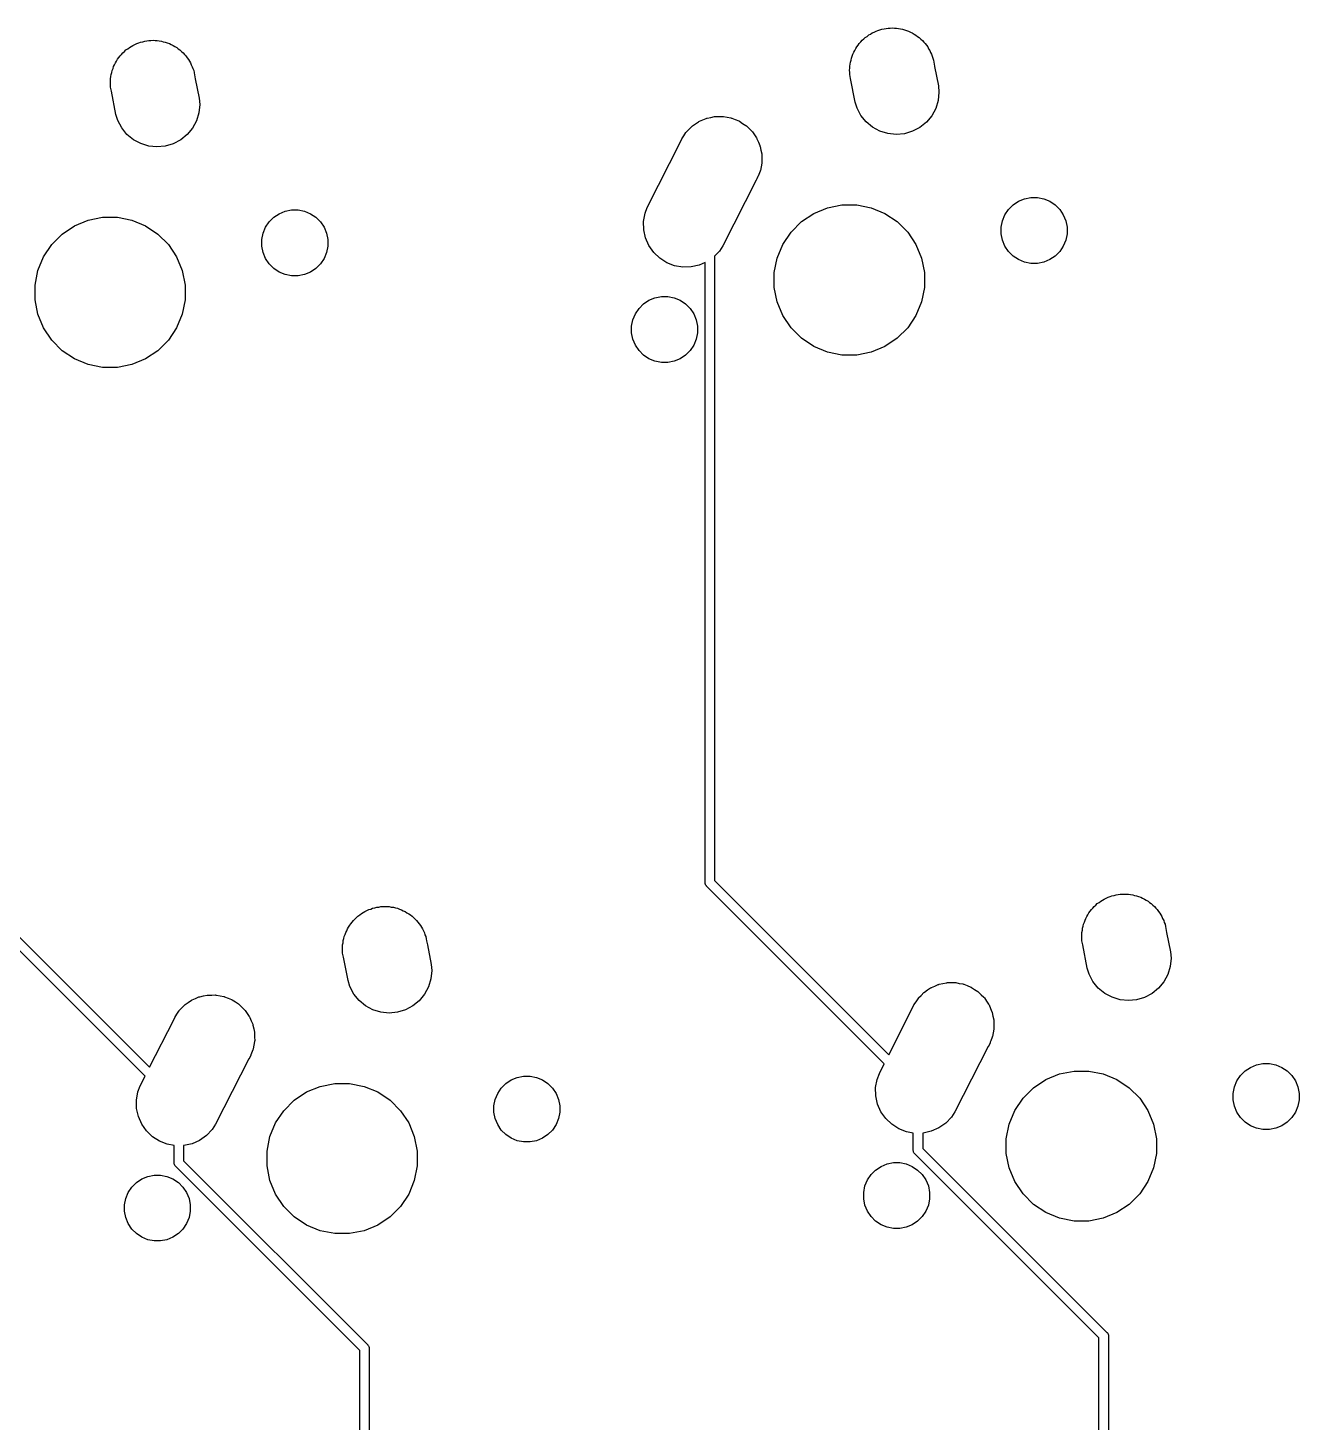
# Model space of a CAD drawing. Extents: x -662 to -203, y -195 to -58.
# Drawn here: x -339.41 to -305.65, y -97.61 to -60.59 of the extents above; entities that cross this region are included whole.
import ezdxf

# ---------------------------------------------------------------- set-up
doc = ezdxf.new("R2010")
doc.units = 0
doc.layers.add('BLACK', color=7, linetype='CONTINUOUS')

msp = doc.modelspace()

# ---------------------------------------------------------------- linework, layer by layer
at = {"layer": 'BLACK', "linetype": 'CONTINUOUS'}
for p, q in [((-317.034, -60.7503), (-316.989, -60.7206)), ((-316.989, -60.7206), (-316.936, -60.6986)), ((-316.936, -60.6986), (-316.885, -60.6717)), ((-316.885, -60.6717), (-316.834, -60.6563)), ((-316.834, -60.6563), (-316.784, -60.6357)), ((-316.784, -60.6357), (-316.728, -60.6245)), ((-316.728, -60.6245), (-316.673, -60.6081)), ((-316.673, -60.6081), (-316.62, -60.603)), ((-316.62, -60.603), (-316.567, -60.5925)), ((-316.567, -60.5925), (-316.51, -60.5925)), ((-316.51, -60.5925), (-316.452, -60.5871)), ((-316.452, -60.5871), (-316.399, -60.5925)), ((-316.399, -60.5925), (-316.345, -60.5925)), ((-316.345, -60.5925), (-316.289, -60.6037)), ((-316.289, -60.6037), (-316.232, -60.6096)), ((-316.232, -60.6096), (-316.181, -60.6253)), ((-316.181, -60.6253), (-316.128, -60.6357)), ((-316.128, -60.6357), (-316.075, -60.6577)), ((-316.075, -60.6577), (-316.02, -60.6746)), ((-316.02, -60.6746), (-315.973, -60.7)), ((-315.973, -60.7), (-315.923, -60.7206)), ((-315.923, -60.7206), (-315.876, -60.7525)), ((-336.715, -61.1057), (-336.667, -61.0806)), ((-336.667, -61.0806), (-336.623, -61.0508)), ((-336.623, -61.0508), (-336.57, -61.0288)), ((-336.57, -61.0288), (-336.519, -61.0019)), ((-336.519, -61.0019), (-336.467, -60.9866)), ((-336.467, -60.9866), (-336.418, -60.966)), ((-336.418, -60.966), (-336.362, -60.9548)), ((-336.362, -60.9548), (-336.307, -60.9383)), ((-336.307, -60.9383), (-336.253, -60.9333)), ((-336.253, -60.9333), (-336.201, -60.9228)), ((-336.201, -60.9228), (-336.143, -60.9228)), ((-336.143, -60.9228), (-336.086, -60.9174)), ((-336.086, -60.9174), (-336.033, -60.9228)), ((-336.033, -60.9228), (-335.979, -60.9228)), ((-335.979, -60.9228), (-335.923, -60.934)), ((-335.923, -60.934), (-335.865, -60.9398)), ((-335.865, -60.9398), (-335.814, -60.9556)), ((-335.814, -60.9556), (-335.762, -60.966)), ((-335.762, -60.966), (-335.709, -60.988)), ((-335.709, -60.988), (-335.654, -61.0049)), ((-335.654, -61.0049), (-335.606, -61.0303)), ((-335.606, -61.0303), (-335.557, -61.0508)), ((-335.557, -61.0508), (-335.509, -61.0828)), ((-335.509, -61.0828), (-335.459, -61.11)), ((-317.421, -61.1369), (-317.394, -61.0863)), ((-317.394, -61.0863), (-317.36, -61.0449)), ((-317.36, -61.0449), (-317.33, -61.0004)), ((-317.33, -61.0004), (-317.289, -60.9597)), ((-317.289, -60.9597), (-317.253, -60.9155)), ((-317.253, -60.9155), (-317.211, -60.8816)), ((-317.211, -60.8816), (-317.173, -60.8437)), ((-317.173, -60.8437), (-317.126, -60.8117)), ((-317.126, -60.8117), (-317.081, -60.7755)), ((-317.081, -60.7755), (-317.034, -60.7503)), ((-315.876, -60.7525), (-315.825, -60.7797)), ((-315.825, -60.7797), (-315.784, -60.8139)), ((-315.784, -60.8139), (-315.739, -60.8437)), ((-315.739, -60.8437), (-315.698, -60.8843)), ((-315.698, -60.8843), (-315.654, -60.9209)), ((-315.654, -60.9209), (-315.62, -60.9625)), ((-315.62, -60.9625), (-315.582, -61.0004)), ((-315.582, -61.0004), (-315.55, -61.0482)), ((-315.55, -61.0482), (-315.514, -61.0927)), ((-315.514, -61.0927), (-315.489, -61.14)), ((-337.055, -61.4671), (-337.028, -61.4166)), ((-337.028, -61.4166), (-336.993, -61.3752)), ((-336.993, -61.3752), (-336.964, -61.3307)), ((-336.964, -61.3307), (-336.923, -61.29)), ((-336.923, -61.29), (-336.886, -61.2457)), ((-336.886, -61.2457), (-336.845, -61.2119)), ((-336.845, -61.2119), (-336.807, -61.174)), ((-336.807, -61.174), (-336.759, -61.142)), ((-336.759, -61.142), (-336.715, -61.1057)), ((-335.459, -61.11), (-335.417, -61.1442)), ((-335.417, -61.1442), (-335.373, -61.174)), ((-335.373, -61.174), (-335.332, -61.2146)), ((-335.332, -61.2146), (-335.288, -61.2512)), ((-335.288, -61.2512), (-335.254, -61.2927)), ((-335.254, -61.2927), (-335.216, -61.3307)), ((-335.216, -61.3307), (-335.184, -61.3784)), ((-335.184, -61.3784), (-335.148, -61.423)), ((-335.148, -61.423), (-335.123, -61.4703)), ((-317.564, -61.4932), (-317.548, -61.442)), ((-317.548, -61.442), (-317.538, -61.3894)), ((-317.538, -61.3894), (-317.516, -61.3363)), ((-317.516, -61.3363), (-317.499, -61.2814)), ((-317.499, -61.2814), (-317.474, -61.2342)), ((-317.474, -61.2342), (-317.453, -61.1846)), ((-317.453, -61.1846), (-317.421, -61.1369)), ((-315.489, -61.14), (-315.459, -61.1846)), ((-315.459, -61.1846), (-315.437, -61.2377)), ((-315.437, -61.2377), (-315.41, -61.2885)), ((-315.41, -61.2885), (-315.395, -61.3398)), ((-315.395, -61.3398), (-315.374, -61.3894)), ((-315.374, -61.3894), (-315.363, -61.4457)), ((-315.363, -61.4457), (-315.363, -61.4476)), ((-315.363, -61.4476), (-315.353, -61.4996)), ((-337.204, -61.8806), (-337.198, -61.8235)), ((-337.198, -61.8235), (-337.182, -61.7722)), ((-337.182, -61.7722), (-337.172, -61.7196)), ((-337.172, -61.7196), (-337.15, -61.6666)), ((-337.15, -61.6666), (-337.133, -61.6116)), ((-337.133, -61.6116), (-337.107, -61.5645)), ((-337.107, -61.5645), (-337.087, -61.5149)), ((-337.087, -61.5149), (-337.055, -61.4671)), ((-335.123, -61.4703), (-335.093, -61.5149)), ((-335.093, -61.5149), (-335.071, -61.568)), ((-335.071, -61.568), (-335.044, -61.6188)), ((-335.044, -61.6188), (-335.029, -61.6701)), ((-335.029, -61.6701), (-335.008, -61.7196)), ((-335.008, -61.7196), (-334.997, -61.776)), ((-334.997, -61.776), (-334.996, -61.7778)), ((-334.996, -61.7778), (-334.986, -61.8299)), ((-334.986, -61.8299), (-334.965, -61.937)), ((-317.587, -61.7137), (-317.581, -61.6603)), ((-317.581, -61.7709), (-317.587, -61.7137)), ((-317.581, -61.6067), (-317.57, -61.5503)), ((-317.581, -61.6603), (-317.581, -61.6067)), ((-317.581, -61.8283), (-317.581, -61.7709)), ((-317.56, -61.9353), (-317.581, -61.8283)), ((-317.57, -61.5503), (-317.564, -61.4932)), ((-315.353, -61.4996), (-315.331, -61.6067)), ((-315.331, -61.6067), (-315.331, -61.6087)), ((-315.331, -61.6087), (-315.23, -62.1266)), ((-337.22, -62.0439), (-337.215, -61.9906)), ((-337.215, -62.1011), (-337.22, -62.0439)), ((-337.215, -61.937), (-337.204, -61.8806)), ((-337.215, -61.9906), (-337.215, -61.937)), ((-337.215, -62.1586), (-337.215, -62.1011)), ((-337.193, -62.2656), (-337.215, -62.1586)), ((-334.965, -61.937), (-334.965, -61.9389)), ((-334.965, -61.9389), (-334.864, -62.4569)), ((-317.438, -62.5581), (-317.56, -61.9353)), ((-315.23, -62.1266), (-315.214, -62.292)), ((-337.072, -62.8883), (-337.193, -62.2656)), ((-334.864, -62.4569), (-334.848, -62.6222)), ((-317.391, -62.7171), (-317.438, -62.5581)), ((-315.237, -62.5124), (-315.302, -62.7243)), ((-315.214, -62.292), (-315.237, -62.5124)), ((-337.024, -63.0474), (-337.072, -62.8883)), ((-334.87, -62.8427), (-334.935, -63.0545)), ((-334.848, -62.6222), (-334.87, -62.8427)), ((-321.276, -62.9641), (-321.18, -62.9428)), ((-321.18, -62.9428), (-321.168, -62.9425)), ((-321.168, -62.9425), (-321.156, -62.9402)), ((-321.156, -62.9402), (-321.057, -62.9402)), ((-321.057, -62.9402), (-320.958, -62.9381)), ((-320.958, -62.9381), (-320.946, -62.9402)), ((-320.946, -62.9402), (-320.934, -62.9402)), ((-320.934, -62.9402), (-320.837, -62.9595)), ((-317.287, -62.9129), (-317.391, -62.7171)), ((-317.147, -63.0847), (-317.287, -62.9129)), ((-315.407, -62.9193), (-315.548, -63.0902)), ((-315.302, -62.7243), (-315.407, -62.9193)), ((-336.92, -63.2432), (-337.024, -63.0474)), ((-336.78, -63.415), (-336.92, -63.2432)), ((-335.04, -63.2496), (-335.182, -63.4204)), ((-334.935, -63.0545), (-335.04, -63.2496)), ((-321.919, -63.348), (-321.849, -63.2781)), ((-321.849, -63.2781), (-321.781, -63.2068)), ((-321.781, -63.2068), (-321.771, -63.1999)), ((-321.771, -63.1999), (-321.762, -63.1913)), ((-321.762, -63.1913), (-321.68, -63.1364)), ((-321.68, -63.1364), (-321.599, -63.0798)), ((-321.599, -63.0798), (-321.588, -63.0749)), ((-321.588, -63.0749), (-321.578, -63.0682)), ((-321.578, -63.0682), (-321.487, -63.0304)), ((-321.487, -63.0304), (-321.396, -62.9907)), ((-321.396, -62.9907), (-321.384, -62.988)), ((-321.384, -62.988), (-321.373, -62.9834)), ((-321.373, -62.9834), (-321.276, -62.9641)), ((-320.837, -62.9595), (-320.74, -62.9766)), ((-320.74, -62.9766), (-320.729, -62.981)), ((-320.729, -62.981), (-320.717, -62.9834)), ((-320.717, -62.9834), (-320.625, -63.0212)), ((-320.625, -63.0212), (-320.534, -63.057)), ((-320.534, -63.057), (-320.523, -63.0636)), ((-320.523, -63.0636), (-320.512, -63.0682)), ((-320.512, -63.0682), (-320.43, -63.1231)), ((-320.43, -63.1231), (-320.347, -63.1762)), ((-320.347, -63.1762), (-320.338, -63.1846)), ((-320.338, -63.1846), (-320.328, -63.1913)), ((-320.328, -63.1913), (-320.258, -63.2612)), ((-320.258, -63.2612), (-320.187, -63.3295)), ((-316.976, -63.2259), (-317.147, -63.0847)), ((-316.781, -63.331), (-316.976, -63.2259)), ((-315.72, -63.2302), (-315.916, -63.334)), ((-315.548, -63.0902), (-315.72, -63.2302)), ((-336.61, -63.5562), (-336.78, -63.415)), ((-336.414, -63.6613), (-336.61, -63.5562)), ((-336.203, -63.7264), (-336.414, -63.6613)), ((-335.549, -63.6642), (-335.762, -63.7279)), ((-335.353, -63.5605), (-335.549, -63.6642)), ((-335.182, -63.4204), (-335.353, -63.5605)), ((-322.961, -65.3548), (-322.068, -63.5947)), ((-322.068, -63.5947), (-322.042, -63.5323)), ((-322.042, -63.5323), (-321.987, -63.4501)), ((-321.987, -63.4501), (-321.934, -63.3669)), ((-321.934, -63.3669), (-321.926, -63.3581)), ((-321.926, -63.3581), (-321.919, -63.348)), ((-320.187, -63.3295), (-320.18, -63.3394)), ((-320.18, -63.3394), (-320.171, -63.348)), ((-320.171, -63.348), (-320.116, -63.4302)), ((-320.116, -63.4302), (-320.06, -63.5111)), ((-320.06, -63.5111), (-320.055, -63.5222)), ((-320.055, -63.5222), (-320.048, -63.5323)), ((-320.048, -63.5323), (-320.01, -63.6236)), ((-320.01, -63.6236), (-319.97, -63.714)), ((-316.569, -63.3961), (-316.781, -63.331)), ((-316.349, -63.4185), (-316.569, -63.3961)), ((-316.128, -63.3976), (-316.349, -63.4185)), ((-315.916, -63.334), (-316.128, -63.3976)), ((-335.982, -63.7488), (-336.203, -63.7264)), ((-335.762, -63.7279), (-335.982, -63.7488)), ((-319.97, -63.714), (-319.968, -63.7258)), ((-319.968, -63.7258), (-319.963, -63.737)), ((-319.963, -63.737), (-319.944, -63.8339)), ((-319.944, -63.8339), (-319.923, -63.9303)), ((-319.923, -63.9303), (-319.922, -63.9425)), ((-319.922, -63.9425), (-319.92, -63.9544)), ((-319.92, -63.9544), (-319.92, -64.0531)), ((-319.92, -64.0531), (-319.918, -64.1519)), ((-319.963, -64.3933), (-320.001, -64.4845)), ((-319.961, -64.3814), (-319.963, -64.3933)), ((-319.956, -64.3701), (-319.961, -64.3814)), ((-319.939, -64.2728), (-319.956, -64.3701)), ((-319.92, -64.176), (-319.939, -64.2728)), ((-319.918, -64.1519), (-319.92, -64.1638)), ((-319.92, -64.1638), (-319.92, -64.176)), ((-320.072, -64.6342), (-320.954, -66.3727)), ((-320.048, -64.5981), (-320.072, -64.6342)), ((-320.022, -64.5356), (-320.048, -64.5981)), ((-320.017, -64.5249), (-320.022, -64.5356)), ((-320.001, -64.4845), (-320.017, -64.5249)), ((-313.102, -65.1916), (-312.943, -65.1256)), ((-312.943, -65.1256), (-312.774, -65.092)), ((-312.774, -65.092), (-312.602, -65.092)), ((-312.602, -65.092), (-312.433, -65.1256)), ((-312.433, -65.1256), (-312.274, -65.1916)), ((-332.879, -65.6176), (-332.736, -65.5219)), ((-332.736, -65.5219), (-332.577, -65.4559)), ((-332.577, -65.4559), (-332.408, -65.4223)), ((-332.408, -65.4223), (-332.235, -65.4223)), ((-332.235, -65.4223), (-332.066, -65.4559)), ((-332.066, -65.4559), (-331.907, -65.5219)), ((-331.907, -65.5219), (-331.764, -65.6176)), ((-323.06, -65.7277), (-323.021, -65.5095)), ((-323.021, -65.5095), (-322.961, -65.3548)), ((-318.866, -65.7331), (-318.539, -65.5148)), ((-318.539, -65.5148), (-318.176, -65.3645)), ((-318.176, -65.3645), (-317.791, -65.2879)), ((-317.791, -65.2879), (-317.399, -65.2879)), ((-317.399, -65.2879), (-317.013, -65.3645)), ((-317.013, -65.3645), (-316.65, -65.5148)), ((-316.65, -65.5148), (-316.324, -65.7331)), ((-313.463, -65.5526), (-313.368, -65.4092)), ((-313.368, -65.4092), (-313.246, -65.2874)), ((-313.246, -65.2874), (-313.102, -65.1916)), ((-312.274, -65.1916), (-312.13, -65.2874)), ((-312.13, -65.2874), (-312.008, -65.4092)), ((-312.008, -65.4092), (-311.913, -65.5526)), ((-338.499, -66.0633), (-338.173, -65.8451)), ((-338.173, -65.8451), (-337.81, -65.6948)), ((-337.81, -65.6948), (-337.425, -65.6182)), ((-337.425, -65.6182), (-337.032, -65.6182)), ((-337.032, -65.6182), (-336.647, -65.6948)), ((-336.647, -65.6948), (-336.284, -65.8451)), ((-336.284, -65.8451), (-335.957, -66.0633)), ((-333.163, -66.0421), (-333.097, -65.8828)), ((-333.097, -65.8828), (-333.001, -65.7395)), ((-333.001, -65.7395), (-332.879, -65.6176)), ((-331.764, -65.6176), (-331.642, -65.7395)), ((-331.642, -65.7395), (-331.546, -65.8828)), ((-331.546, -65.8828), (-331.48, -66.0421)), ((-323.055, -65.9493), (-323.06, -65.7277)), ((-319.144, -66.0108), (-318.866, -65.7331)), ((-316.324, -65.7331), (-316.046, -66.0108)), ((-313.563, -65.8808), (-313.529, -65.7118)), ((-313.563, -66.0532), (-313.563, -65.8808)), ((-313.529, -65.7118), (-313.463, -65.5526)), ((-311.913, -65.5526), (-311.847, -65.7118)), ((-311.847, -65.7118), (-311.813, -65.8808)), ((-311.813, -65.8808), (-311.813, -66.0532)), ((-338.777, -66.3411), (-338.499, -66.0633)), ((-335.957, -66.0633), (-335.68, -66.3411)), ((-333.196, -66.2111), (-333.163, -66.0421)), ((-333.196, -66.3835), (-333.196, -66.2111)), ((-331.48, -66.0421), (-331.446, -66.2111)), ((-331.446, -66.2111), (-331.446, -66.3835)), ((-323.007, -66.1657), (-323.055, -65.9493)), ((-322.918, -66.3685), (-323.007, -66.1657)), ((-319.362, -66.3374), (-319.144, -66.0108)), ((-316.046, -66.0108), (-315.828, -66.3374)), ((-313.529, -66.2222), (-313.563, -66.0532)), ((-313.463, -66.3815), (-313.529, -66.2222)), ((-311.847, -66.2222), (-311.913, -66.3815)), ((-311.813, -66.0532), (-311.847, -66.2222)), ((-338.995, -66.6676), (-338.777, -66.3411)), ((-335.68, -66.3411), (-335.461, -66.6676)), ((-333.163, -66.5525), (-333.196, -66.3835)), ((-333.097, -66.7118), (-333.163, -66.5525)), ((-331.48, -66.5525), (-331.546, -66.7118)), ((-331.446, -66.3835), (-331.48, -66.5525)), ((-322.791, -66.5501), (-322.918, -66.3685)), ((-322.631, -66.7034), (-322.791, -66.5501)), ((-321.043, -66.5128), (-321.173, -66.6477)), ((-320.954, -66.3727), (-321.043, -66.5128)), ((-319.512, -66.7002), (-319.362, -66.3374)), ((-315.828, -66.3374), (-315.678, -66.7002)), ((-313.368, -66.5248), (-313.463, -66.3815)), ((-313.246, -66.6467), (-313.368, -66.5248)), ((-313.102, -66.7424), (-313.246, -66.6467)), ((-312.13, -66.6467), (-312.274, -66.7424)), ((-312.008, -66.5248), (-312.13, -66.6467)), ((-311.913, -66.3815), (-312.008, -66.5248)), ((-339.146, -67.0305), (-338.995, -66.6676)), ((-335.461, -66.6676), (-335.311, -67.0305)), ((-333.001, -66.8551), (-333.097, -66.7118)), ((-332.879, -66.977), (-333.001, -66.8551)), ((-332.736, -67.0727), (-332.879, -66.977)), ((-331.764, -66.977), (-331.907, -67.0727)), ((-331.642, -66.8551), (-331.764, -66.977)), ((-331.546, -66.7118), (-331.642, -66.8551)), ((-322.444, -66.8226), (-322.631, -66.7034)), ((-322.237, -66.903), (-322.444, -66.8226)), ((-322.019, -66.9416), (-322.237, -66.903)), ((-321.798, -66.9368), (-322.019, -66.9416)), ((-321.581, -66.889), (-321.798, -66.9368)), ((-321.427, -66.8211), (-321.581, -66.889)), ((-321.427, -83.2789), (-321.427, -66.8211)), ((-321.173, -66.6477), (-321.173, -83.2325)), ((-319.589, -67.0854), (-319.512, -66.7002)), ((-315.678, -66.7002), (-315.601, -67.0854)), ((-312.943, -66.8084), (-313.102, -66.7424)), ((-312.774, -66.842), (-312.943, -66.8084)), ((-312.602, -66.842), (-312.774, -66.842)), ((-312.433, -66.8084), (-312.602, -66.842)), ((-312.274, -66.7424), (-312.433, -66.8084)), ((-339.222, -67.4157), (-339.146, -67.0305)), ((-335.311, -67.0305), (-335.235, -67.4157)), ((-332.577, -67.1387), (-332.736, -67.0727)), ((-332.408, -67.1723), (-332.577, -67.1387)), ((-332.235, -67.1723), (-332.408, -67.1723)), ((-332.066, -67.1387), (-332.235, -67.1723)), ((-331.907, -67.0727), (-332.066, -67.1387)), ((-319.589, -67.4782), (-319.589, -67.0854)), ((-315.601, -67.0854), (-315.601, -67.4782)), ((-339.222, -67.8085), (-339.222, -67.4157)), ((-335.235, -67.4157), (-335.235, -67.8085)), ((-322.916, -67.8212), (-322.757, -67.7552)), ((-322.757, -67.7552), (-322.588, -67.7216)), ((-322.588, -67.7216), (-322.416, -67.7216)), ((-322.416, -67.7216), (-322.247, -67.7552)), ((-322.247, -67.7552), (-322.087, -67.8212)), ((-319.512, -67.8634), (-319.589, -67.4782)), ((-315.601, -67.4782), (-315.678, -67.8634)), ((-339.146, -68.1937), (-339.222, -67.8085)), ((-335.235, -67.8085), (-335.311, -68.1937)), ((-323.277, -68.1822), (-323.181, -68.0388)), ((-323.181, -68.0388), (-323.06, -67.917)), ((-323.06, -67.917), (-322.916, -67.8212)), ((-322.087, -67.8212), (-321.944, -67.917)), ((-321.944, -67.917), (-321.822, -68.0388)), ((-321.822, -68.0388), (-321.726, -68.1822)), ((-319.362, -68.2263), (-319.512, -67.8634)), ((-315.678, -67.8634), (-315.828, -68.2263)), ((-338.995, -68.5566), (-339.146, -68.1937)), ((-335.311, -68.1937), (-335.461, -68.5566)), ((-323.377, -68.5104), (-323.343, -68.3414)), ((-323.343, -68.3414), (-323.277, -68.1822)), ((-321.726, -68.1822), (-321.66, -68.3414)), ((-321.66, -68.3414), (-321.627, -68.5104)), ((-319.144, -68.5529), (-319.362, -68.2263)), ((-315.828, -68.2263), (-316.046, -68.5529)), ((-338.777, -68.8831), (-338.995, -68.5566)), ((-335.461, -68.5566), (-335.68, -68.8831)), ((-323.377, -68.6828), (-323.377, -68.5104)), ((-323.343, -68.8518), (-323.377, -68.6828)), ((-323.277, -69.0111), (-323.343, -68.8518)), ((-321.66, -68.8518), (-321.726, -69.0111)), ((-321.627, -68.6828), (-321.66, -68.8518)), ((-321.627, -68.5104), (-321.627, -68.6828)), ((-318.866, -68.8306), (-319.144, -68.5529)), ((-318.539, -69.0488), (-318.866, -68.8306)), ((-316.324, -68.8306), (-316.65, -69.0488)), ((-316.046, -68.5529), (-316.324, -68.8306)), ((-338.499, -69.1609), (-338.777, -68.8831)), ((-338.173, -69.3791), (-338.499, -69.1609)), ((-335.957, -69.1609), (-336.284, -69.3791)), ((-335.68, -68.8831), (-335.957, -69.1609)), ((-323.181, -69.1544), (-323.277, -69.0111)), ((-323.06, -69.2763), (-323.181, -69.1544)), ((-321.822, -69.1544), (-321.944, -69.2763)), ((-321.726, -69.0111), (-321.822, -69.1544)), ((-318.176, -69.1991), (-318.539, -69.0488)), ((-317.791, -69.2757), (-318.176, -69.1991)), ((-317.013, -69.1991), (-317.399, -69.2757)), ((-316.65, -69.0488), (-317.013, -69.1991)), ((-337.81, -69.5294), (-338.173, -69.3791)), ((-337.425, -69.606), (-337.81, -69.5294)), ((-337.032, -69.606), (-337.425, -69.606)), ((-336.647, -69.5294), (-337.032, -69.606)), ((-336.284, -69.3791), (-336.647, -69.5294)), ((-322.916, -69.372), (-323.06, -69.2763)), ((-322.757, -69.438), (-322.916, -69.372)), ((-322.588, -69.4716), (-322.757, -69.438)), ((-322.416, -69.4716), (-322.588, -69.4716)), ((-322.247, -69.438), (-322.416, -69.4716)), ((-322.087, -69.372), (-322.247, -69.438)), ((-321.944, -69.2763), (-322.087, -69.372)), ((-317.399, -69.2757), (-317.791, -69.2757)), ((-321.427, -83.2851), (-321.427, -83.2789)), ((-321.425, -83.31), (-321.427, -83.2851)), ((-321.173, -83.2325), (-316.546, -87.8595)), ((-340.806, -83.5628), (-336.179, -88.1898)), ((-321.418, -83.334), (-321.425, -83.31)), ((-321.411, -83.3461), (-321.418, -83.334)), ((-321.406, -83.356), (-321.411, -83.3461)), ((-321.39, -83.3754), (-321.406, -83.356)), ((-321.385, -83.3793), (-321.39, -83.3754)), ((-316.667, -88.0978), (-321.385, -83.3793)), ((-310.773, -83.6997), (-310.722, -83.6728)), ((-310.722, -83.6728), (-310.671, -83.6574)), ((-310.671, -83.6574), (-310.621, -83.6369)), ((-310.621, -83.6369), (-310.565, -83.6256)), ((-310.565, -83.6256), (-310.51, -83.6092)), ((-310.51, -83.6092), (-310.457, -83.6041)), ((-310.457, -83.6041), (-310.404, -83.5936)), ((-310.404, -83.5936), (-310.346, -83.5936)), ((-310.346, -83.5936), (-310.289, -83.5882)), ((-310.289, -83.5882), (-310.236, -83.5936)), ((-310.236, -83.5936), (-310.182, -83.5936)), ((-310.182, -83.5936), (-310.126, -83.6048)), ((-310.126, -83.6048), (-310.069, -83.6107)), ((-310.069, -83.6107), (-310.018, -83.6264)), ((-310.018, -83.6264), (-309.965, -83.6369)), ((-309.965, -83.6369), (-309.912, -83.6589)), ((-309.912, -83.6589), (-309.857, -83.6757)), ((-309.857, -83.6757), (-309.81, -83.7011)), ((-336.3, -88.4281), (-341.019, -83.7096)), ((-330.46, -84.0519), (-330.406, -84.03)), ((-330.406, -84.03), (-330.356, -84.003)), ((-330.356, -84.003), (-330.304, -83.9877)), ((-330.304, -83.9877), (-330.255, -83.9671)), ((-330.255, -83.9671), (-330.198, -83.9559)), ((-330.198, -83.9559), (-330.143, -83.9394)), ((-330.143, -83.9394), (-330.09, -83.9344)), ((-330.09, -83.9344), (-330.037, -83.9239)), ((-330.037, -83.9239), (-329.98, -83.9239)), ((-329.98, -83.9239), (-329.923, -83.9185)), ((-329.923, -83.9185), (-329.869, -83.9239)), ((-329.869, -83.9239), (-329.816, -83.9239)), ((-329.816, -83.9239), (-329.759, -83.9351)), ((-329.759, -83.9351), (-329.702, -83.9409)), ((-329.702, -83.9409), (-329.651, -83.9567)), ((-329.651, -83.9567), (-329.598, -83.9671)), ((-329.598, -83.9671), (-329.545, -83.9891)), ((-329.545, -83.9891), (-329.49, -84.006)), ((-329.49, -84.006), (-329.443, -84.0314)), ((-329.443, -84.0314), (-329.394, -84.0519)), ((-311.231, -84.0874), (-311.197, -84.0461)), ((-311.197, -84.0461), (-311.167, -84.0015)), ((-311.167, -84.0015), (-311.126, -83.9608)), ((-311.126, -83.9608), (-311.09, -83.9166)), ((-311.09, -83.9166), (-311.048, -83.8827)), ((-311.048, -83.8827), (-311.01, -83.8448)), ((-311.01, -83.8448), (-310.962, -83.8129)), ((-310.962, -83.8129), (-310.918, -83.7766)), ((-310.918, -83.7766), (-310.871, -83.7515)), ((-310.871, -83.7515), (-310.826, -83.7217)), ((-310.826, -83.7217), (-310.773, -83.6997)), ((-309.81, -83.7011), (-309.76, -83.7217)), ((-309.76, -83.7217), (-309.712, -83.7536)), ((-309.712, -83.7536), (-309.662, -83.7808)), ((-309.662, -83.7808), (-309.621, -83.815)), ((-309.621, -83.815), (-309.576, -83.8448)), ((-309.576, -83.8448), (-309.535, -83.8854)), ((-309.535, -83.8854), (-309.491, -83.922)), ((-309.491, -83.922), (-309.457, -83.9636)), ((-309.457, -83.9636), (-309.419, -84.0015)), ((-309.419, -84.0015), (-309.387, -84.0493)), ((-330.892, -84.4682), (-330.864, -84.4177)), ((-330.864, -84.4177), (-330.83, -84.3763)), ((-330.83, -84.3763), (-330.8, -84.3318)), ((-330.8, -84.3318), (-330.76, -84.2911)), ((-330.76, -84.2911), (-330.723, -84.2468)), ((-330.723, -84.2468), (-330.682, -84.213)), ((-330.682, -84.213), (-330.644, -84.1751)), ((-330.644, -84.1751), (-330.596, -84.1431)), ((-330.596, -84.1431), (-330.551, -84.1068)), ((-330.551, -84.1068), (-330.504, -84.0817)), ((-330.504, -84.0817), (-330.46, -84.0519)), ((-329.394, -84.0519), (-329.346, -84.0839)), ((-329.346, -84.0839), (-329.295, -84.1111)), ((-329.295, -84.1111), (-329.254, -84.1453)), ((-329.254, -84.1453), (-329.209, -84.1751)), ((-329.209, -84.1751), (-329.169, -84.2157)), ((-329.169, -84.2157), (-329.125, -84.2523)), ((-329.125, -84.2523), (-329.091, -84.2938)), ((-329.091, -84.2938), (-329.053, -84.3318)), ((-329.053, -84.3318), (-329.021, -84.3795)), ((-329.021, -84.3795), (-328.985, -84.4241)), ((-311.385, -84.4431), (-311.375, -84.3905)), ((-311.375, -84.3905), (-311.353, -84.3374)), ((-311.353, -84.3374), (-311.336, -84.2825)), ((-311.336, -84.2825), (-311.311, -84.2353)), ((-311.311, -84.2353), (-311.29, -84.1857)), ((-311.29, -84.1857), (-311.258, -84.138)), ((-311.258, -84.138), (-311.231, -84.0874)), ((-309.387, -84.0493), (-309.351, -84.0938)), ((-309.351, -84.0938), (-309.326, -84.1411)), ((-309.326, -84.1411), (-309.296, -84.1857)), ((-309.296, -84.1857), (-309.274, -84.2388)), ((-309.274, -84.2388), (-309.247, -84.2896)), ((-309.247, -84.2896), (-309.232, -84.3409)), ((-309.232, -84.3409), (-309.211, -84.3905)), ((-309.211, -84.3905), (-309.2, -84.4468)), ((-331.035, -84.8246), (-331.019, -84.7734)), ((-331.019, -84.7734), (-331.008, -84.7208)), ((-331.008, -84.7208), (-330.986, -84.6677)), ((-330.986, -84.6677), (-330.97, -84.6127)), ((-330.97, -84.6127), (-330.944, -84.5656)), ((-330.944, -84.5656), (-330.924, -84.516)), ((-330.924, -84.516), (-330.892, -84.4682)), ((-328.985, -84.4241), (-328.959, -84.4714)), ((-328.959, -84.4714), (-328.93, -84.516)), ((-328.93, -84.516), (-328.908, -84.5691)), ((-328.908, -84.5691), (-328.881, -84.6199)), ((-328.881, -84.6199), (-328.865, -84.6712)), ((-328.865, -84.6712), (-328.845, -84.7208)), ((-328.845, -84.7208), (-328.834, -84.7771)), ((-328.834, -84.7771), (-328.833, -84.779)), ((-328.833, -84.779), (-328.823, -84.831)), ((-311.424, -84.7148), (-311.418, -84.6614)), ((-311.418, -84.772), (-311.424, -84.7148)), ((-311.418, -84.6078), (-311.407, -84.5515)), ((-311.418, -84.6614), (-311.418, -84.6078)), ((-311.418, -84.8294), (-311.418, -84.772)), ((-311.407, -84.5515), (-311.401, -84.4943)), ((-311.401, -84.4943), (-311.385, -84.4431)), ((-309.2, -84.4468), (-309.2, -84.4487)), ((-309.2, -84.4487), (-309.189, -84.5007)), ((-309.189, -84.5007), (-309.168, -84.6078)), ((-309.168, -84.6078), (-309.168, -84.6098)), ((-309.168, -84.6098), (-309.067, -85.1277)), ((-331.057, -85.0451), (-331.052, -84.9917)), ((-331.052, -85.1022), (-331.057, -85.0451)), ((-331.052, -84.9381), (-331.04, -84.8817)), ((-331.052, -84.9917), (-331.052, -84.9381)), ((-331.052, -85.1597), (-331.052, -85.1022)), ((-331.04, -84.8817), (-331.035, -84.8246)), ((-328.823, -84.831), (-328.802, -84.9381)), ((-328.802, -84.9381), (-328.802, -84.94)), ((-328.802, -84.94), (-328.7, -85.458)), ((-311.397, -84.9364), (-311.418, -84.8294)), ((-311.275, -85.5592), (-311.397, -84.9364)), ((-309.067, -85.1277), (-309.051, -85.2931)), ((-331.03, -85.2667), (-331.052, -85.1597)), ((-330.909, -85.8895), (-331.03, -85.2667)), ((-328.7, -85.458), (-328.685, -85.6233)), ((-309.074, -85.5135), (-309.139, -85.7254)), ((-309.051, -85.2931), (-309.074, -85.5135)), ((-330.861, -86.0485), (-330.909, -85.8895)), ((-328.707, -85.8438), (-328.772, -86.0557)), ((-328.685, -85.6233), (-328.707, -85.8438)), ((-311.227, -85.7183), (-311.275, -85.5592)), ((-311.124, -85.914), (-311.227, -85.7183)), ((-309.139, -85.7254), (-309.244, -85.9205)), ((-334.527, -86.2716), (-334.429, -86.2694)), ((-334.429, -86.2694), (-334.417, -86.2716)), ((-330.757, -86.2443), (-330.861, -86.0485)), ((-330.617, -86.4161), (-330.757, -86.2443)), ((-328.877, -86.2507), (-329.019, -86.4216)), ((-328.772, -86.0557), (-328.877, -86.2507)), ((-315.686, -86.2792), (-315.618, -86.208)), ((-315.618, -86.208), (-315.608, -86.201)), ((-315.608, -86.201), (-315.599, -86.1924)), ((-315.599, -86.1924), (-315.517, -86.1375)), ((-315.517, -86.1375), (-315.436, -86.0809)), ((-315.436, -86.0809), (-315.425, -86.0761)), ((-315.425, -86.0761), (-315.415, -86.0693)), ((-315.415, -86.0693), (-315.323, -86.0315)), ((-315.323, -86.0315), (-315.233, -85.9918)), ((-315.233, -85.9918), (-315.221, -85.9892)), ((-315.221, -85.9892), (-315.21, -85.9845)), ((-315.21, -85.9845), (-315.113, -85.9652)), ((-315.113, -85.9652), (-315.017, -85.9439)), ((-315.017, -85.9439), (-315.005, -85.9436)), ((-315.005, -85.9436), (-314.993, -85.9413)), ((-314.993, -85.9413), (-314.894, -85.9413)), ((-314.894, -85.9413), (-314.795, -85.9392)), ((-314.795, -85.9392), (-314.783, -85.9413)), ((-314.783, -85.9413), (-314.771, -85.9413)), ((-314.771, -85.9413), (-314.674, -85.9606)), ((-314.674, -85.9606), (-314.577, -85.9777)), ((-314.577, -85.9777), (-314.566, -85.9821)), ((-314.566, -85.9821), (-314.554, -85.9845)), ((-314.554, -85.9845), (-314.462, -86.0223)), ((-314.462, -86.0223), (-314.37, -86.0582)), ((-314.37, -86.0582), (-314.36, -86.0647)), ((-314.36, -86.0647), (-314.349, -86.0693)), ((-314.349, -86.0693), (-314.267, -86.1242)), ((-314.267, -86.1242), (-314.184, -86.1773)), ((-314.184, -86.1773), (-314.175, -86.1857)), ((-314.175, -86.1857), (-314.165, -86.1924)), ((-314.165, -86.1924), (-314.095, -86.2623)), ((-314.095, -86.2623), (-314.024, -86.3306)), ((-310.984, -86.0858), (-311.124, -85.914)), ((-310.813, -86.227), (-310.984, -86.0858)), ((-310.618, -86.3321), (-310.813, -86.227)), ((-309.557, -86.2313), (-309.753, -86.3351)), ((-309.385, -86.0913), (-309.557, -86.2313)), ((-309.244, -85.9205), (-309.385, -86.0913)), ((-335.389, -86.6794), (-335.319, -86.6095)), ((-335.319, -86.6095), (-335.251, -86.5382)), ((-335.251, -86.5382), (-335.241, -86.5313)), ((-335.241, -86.5313), (-335.233, -86.5227)), ((-335.233, -86.5227), (-335.15, -86.4678)), ((-335.15, -86.4678), (-335.069, -86.4112)), ((-335.069, -86.4112), (-335.058, -86.4063)), ((-335.058, -86.4063), (-335.048, -86.3996)), ((-335.048, -86.3996), (-334.957, -86.3618)), ((-334.957, -86.3618), (-334.867, -86.322)), ((-334.867, -86.322), (-334.855, -86.3194)), ((-334.855, -86.3194), (-334.844, -86.3148)), ((-334.844, -86.3148), (-334.747, -86.2955)), ((-334.747, -86.2955), (-334.65, -86.2742)), ((-334.65, -86.2742), (-334.638, -86.2739)), ((-334.638, -86.2739), (-334.626, -86.2716)), ((-334.626, -86.2716), (-334.527, -86.2716)), ((-334.417, -86.2716), (-334.405, -86.2716)), ((-334.405, -86.2716), (-334.308, -86.2908)), ((-334.308, -86.2908), (-334.21, -86.308)), ((-334.21, -86.308), (-334.199, -86.3124)), ((-334.199, -86.3124), (-334.187, -86.3148)), ((-334.187, -86.3148), (-334.096, -86.3526)), ((-334.096, -86.3526), (-334.004, -86.3884)), ((-334.004, -86.3884), (-333.994, -86.3949)), ((-333.994, -86.3949), (-333.982, -86.3996)), ((-333.982, -86.3996), (-333.9, -86.4545)), ((-333.9, -86.4545), (-333.817, -86.5076)), ((-333.817, -86.5076), (-333.808, -86.516)), ((-333.808, -86.516), (-333.798, -86.5227)), ((-333.798, -86.5227), (-333.728, -86.5926)), ((-333.728, -86.5926), (-333.657, -86.6609)), ((-330.446, -86.5573), (-330.617, -86.4161)), ((-330.251, -86.6624), (-330.446, -86.5573)), ((-329.19, -86.5616), (-329.386, -86.6654)), ((-329.019, -86.4216), (-329.19, -86.5616)), ((-316.546, -87.8595), (-315.905, -86.5958)), ((-315.905, -86.5958), (-315.879, -86.5334)), ((-315.879, -86.5334), (-315.824, -86.4512)), ((-315.824, -86.4512), (-315.771, -86.368)), ((-315.771, -86.368), (-315.762, -86.3592)), ((-315.762, -86.3592), (-315.756, -86.3491)), ((-315.756, -86.3491), (-315.686, -86.2792)), ((-314.024, -86.3306), (-314.017, -86.3406)), ((-314.017, -86.3406), (-314.008, -86.3491)), ((-314.008, -86.3491), (-313.953, -86.4313)), ((-313.953, -86.4313), (-313.897, -86.5122)), ((-313.897, -86.5122), (-313.892, -86.5233)), ((-313.892, -86.5233), (-313.885, -86.5334)), ((-313.885, -86.5334), (-313.847, -86.6247)), ((-313.847, -86.6247), (-313.807, -86.7151)), ((-310.406, -86.3972), (-310.618, -86.3321)), ((-310.185, -86.4197), (-310.406, -86.3972)), ((-309.965, -86.3987), (-310.185, -86.4197)), ((-309.753, -86.3351), (-309.965, -86.3987)), ((-336.179, -88.1898), (-335.538, -86.9261)), ((-335.538, -86.9261), (-335.512, -86.8637)), ((-335.512, -86.8637), (-335.457, -86.7815)), ((-335.457, -86.7815), (-335.404, -86.6983)), ((-335.404, -86.6983), (-335.396, -86.6895)), ((-335.396, -86.6895), (-335.389, -86.6794)), ((-333.657, -86.6609), (-333.65, -86.6708)), ((-333.65, -86.6708), (-333.642, -86.6794)), ((-333.642, -86.6794), (-333.587, -86.7616)), ((-333.587, -86.7616), (-333.53, -86.8425)), ((-333.53, -86.8425), (-333.525, -86.8536)), ((-333.525, -86.8536), (-333.518, -86.8637)), ((-333.518, -86.8637), (-333.481, -86.955)), ((-333.481, -86.955), (-333.441, -87.0454)), ((-330.039, -86.7275), (-330.251, -86.6624)), ((-329.819, -86.7499), (-330.039, -86.7275)), ((-329.598, -86.729), (-329.819, -86.7499)), ((-329.386, -86.6654), (-329.598, -86.729)), ((-313.807, -86.7151), (-313.805, -86.7269)), ((-313.805, -86.7269), (-313.8, -86.7381)), ((-313.8, -86.7381), (-313.781, -86.835)), ((-313.781, -86.835), (-313.759, -86.9315)), ((-313.759, -86.9315), (-313.759, -86.9436)), ((-313.759, -86.9436), (-313.757, -86.9555)), ((-313.757, -86.9555), (-313.757, -87.0543)), ((-333.441, -87.0454), (-333.438, -87.0572)), ((-333.438, -87.0572), (-333.434, -87.0684)), ((-333.434, -87.0684), (-333.414, -87.1653)), ((-333.414, -87.1653), (-333.393, -87.2617)), ((-333.393, -87.2617), (-333.393, -87.2739)), ((-333.393, -87.2739), (-333.39, -87.2858)), ((-333.39, -87.2858), (-333.39, -87.3845)), ((-313.793, -87.3712), (-313.798, -87.3825)), ((-313.776, -87.2739), (-313.793, -87.3712)), ((-313.757, -87.1771), (-313.776, -87.2739)), ((-313.757, -87.0543), (-313.755, -87.153)), ((-313.755, -87.153), (-313.757, -87.1649)), ((-313.757, -87.1649), (-313.757, -87.1771)), ((-333.434, -87.7247), (-333.471, -87.8159)), ((-333.431, -87.7128), (-333.434, -87.7247)), ((-333.427, -87.7015), (-333.431, -87.7128)), ((-333.41, -87.6042), (-333.427, -87.7015)), ((-333.39, -87.5074), (-333.41, -87.6042)), ((-333.39, -87.3845), (-333.388, -87.4833)), ((-333.388, -87.4833), (-333.39, -87.4952)), ((-333.39, -87.4952), (-333.39, -87.5074)), ((-313.909, -87.6353), (-314.791, -89.3739)), ((-313.885, -87.5992), (-313.909, -87.6353)), ((-313.859, -87.5367), (-313.885, -87.5992)), ((-313.854, -87.526), (-313.859, -87.5367)), ((-313.838, -87.4856), (-313.854, -87.526)), ((-313.8, -87.3944), (-313.838, -87.4856)), ((-313.798, -87.3825), (-313.8, -87.3944)), ((-333.543, -87.9656), (-334.425, -89.7041)), ((-333.518, -87.9294), (-333.543, -87.9656)), ((-333.493, -87.867), (-333.518, -87.9294)), ((-333.487, -87.8563), (-333.493, -87.867)), ((-333.471, -87.8159), (-333.487, -87.8563)), ((-316.798, -88.3559), (-316.667, -88.0978)), ((-306.78, -88.1268), (-306.611, -88.0931)), ((-306.611, -88.0931), (-306.439, -88.0931)), ((-306.439, -88.0931), (-306.27, -88.1268)), ((-336.431, -88.6861), (-336.3, -88.4281)), ((-326.573, -88.523), (-326.414, -88.457)), ((-326.414, -88.457), (-326.245, -88.4234)), ((-326.245, -88.4234), (-326.072, -88.4234)), ((-326.072, -88.4234), (-325.903, -88.457)), ((-325.903, -88.457), (-325.744, -88.523)), ((-316.858, -88.5106), (-316.798, -88.3559)), ((-312.376, -88.516), (-312.013, -88.3657)), ((-312.013, -88.3657), (-311.628, -88.289)), ((-311.628, -88.289), (-311.235, -88.289)), ((-311.235, -88.289), (-310.85, -88.3657)), ((-310.85, -88.3657), (-310.487, -88.516)), ((-307.3, -88.5537), (-307.205, -88.4103)), ((-307.205, -88.4103), (-307.083, -88.2885)), ((-307.083, -88.2885), (-306.939, -88.1927)), ((-306.939, -88.1927), (-306.78, -88.1268)), ((-306.27, -88.1268), (-306.11, -88.1927)), ((-306.11, -88.1927), (-305.967, -88.2885)), ((-305.967, -88.2885), (-305.845, -88.4103)), ((-305.845, -88.4103), (-305.749, -88.5537)), ((-336.53, -89.0591), (-336.491, -88.8409)), ((-336.491, -88.8409), (-336.431, -88.6861)), ((-332.336, -89.0644), (-332.01, -88.8462)), ((-332.01, -88.8462), (-331.647, -88.6959)), ((-331.647, -88.6959), (-331.262, -88.6193)), ((-331.262, -88.6193), (-330.869, -88.6193)), ((-330.869, -88.6193), (-330.484, -88.6959)), ((-330.484, -88.6959), (-330.121, -88.8462)), ((-330.121, -88.8462), (-329.794, -89.0644)), ((-326.934, -88.8839), (-326.838, -88.7406)), ((-326.838, -88.7406), (-326.716, -88.6188)), ((-326.716, -88.6188), (-326.573, -88.523)), ((-325.744, -88.523), (-325.601, -88.6188)), ((-325.601, -88.6188), (-325.479, -88.7406)), ((-325.479, -88.7406), (-325.383, -88.8839)), ((-316.896, -88.7288), (-316.858, -88.5106)), ((-316.892, -88.9504), (-316.896, -88.7288)), ((-312.981, -89.0119), (-312.703, -88.7342)), ((-312.703, -88.7342), (-312.376, -88.516)), ((-310.487, -88.516), (-310.161, -88.7342)), ((-310.161, -88.7342), (-309.883, -89.0119)), ((-307.4, -88.8819), (-307.366, -88.7129)), ((-307.366, -88.7129), (-307.3, -88.5537)), ((-305.749, -88.5537), (-305.683, -88.7129)), ((-305.683, -88.7129), (-305.65, -88.8819)), ((-336.525, -89.2807), (-336.53, -89.0591)), ((-332.614, -89.3422), (-332.336, -89.0644)), ((-329.794, -89.0644), (-329.517, -89.3422)), ((-327.033, -89.2122), (-327, -89.0432)), ((-327.033, -89.3846), (-327.033, -89.2122)), ((-327, -89.0432), (-326.934, -88.8839)), ((-325.383, -88.8839), (-325.317, -89.0432)), ((-325.317, -89.0432), (-325.283, -89.2122)), ((-325.283, -89.2122), (-325.283, -89.3846)), ((-316.844, -89.1668), (-316.892, -88.9504)), ((-316.755, -89.3696), (-316.844, -89.1668)), ((-313.199, -89.3385), (-312.981, -89.0119)), ((-309.883, -89.0119), (-309.665, -89.3385)), ((-307.4, -89.0543), (-307.4, -88.8819)), ((-307.366, -89.2234), (-307.4, -89.0543)), ((-307.3, -89.3826), (-307.366, -89.2234)), ((-305.683, -89.2234), (-305.749, -89.3826)), ((-305.65, -89.0543), (-305.683, -89.2234)), ((-305.65, -88.8819), (-305.65, -89.0543)), ((-336.477, -89.4971), (-336.525, -89.2807)), ((-336.388, -89.6999), (-336.477, -89.4971)), ((-332.832, -89.6687), (-332.614, -89.3422)), ((-329.517, -89.3422), (-329.298, -89.6687)), ((-327, -89.5536), (-327.033, -89.3846)), ((-326.934, -89.7129), (-327, -89.5536)), ((-325.317, -89.5536), (-325.383, -89.7129)), ((-325.283, -89.3846), (-325.317, -89.5536)), ((-316.628, -89.5512), (-316.755, -89.3696)), ((-316.468, -89.7045), (-316.628, -89.5512)), ((-314.88, -89.5139), (-315.034, -89.6739)), ((-314.791, -89.3739), (-314.88, -89.5139)), ((-313.349, -89.7013), (-313.199, -89.3385)), ((-309.665, -89.3385), (-309.514, -89.7013)), ((-307.205, -89.5259), (-307.3, -89.3826)), ((-307.083, -89.6478), (-307.205, -89.5259)), ((-305.845, -89.5259), (-305.967, -89.6478)), ((-305.749, -89.3826), (-305.845, -89.5259)), ((-336.261, -89.8815), (-336.388, -89.6999)), ((-336.101, -90.0348), (-336.261, -89.8815)), ((-334.514, -89.8442), (-334.667, -90.0042)), ((-334.425, -89.7041), (-334.514, -89.8442)), ((-332.983, -90.0316), (-332.832, -89.6687)), ((-329.298, -89.6687), (-329.148, -90.0316)), ((-326.838, -89.8562), (-326.934, -89.7129)), ((-326.716, -89.9781), (-326.838, -89.8562)), ((-325.479, -89.8562), (-325.601, -89.9781)), ((-325.383, -89.7129), (-325.479, -89.8562)), ((-316.281, -89.8237), (-316.468, -89.7045)), ((-316.074, -89.9041), (-316.281, -89.8237)), ((-315.896, -89.9356), (-316.074, -89.9041)), ((-315.896, -90.3895), (-315.896, -89.9356)), ((-315.635, -89.938), (-315.642, -89.9381)), ((-315.642, -89.9381), (-315.642, -90.3431)), ((-315.418, -89.8901), (-315.635, -89.938)), ((-315.215, -89.8009), (-315.418, -89.8901)), ((-315.034, -89.6739), (-315.215, -89.8009)), ((-313.426, -90.0865), (-313.349, -89.7013)), ((-309.514, -89.7013), (-309.438, -90.0865)), ((-306.939, -89.7435), (-307.083, -89.6478)), ((-306.78, -89.8095), (-306.939, -89.7435)), ((-306.611, -89.8431), (-306.78, -89.8095)), ((-306.439, -89.8431), (-306.611, -89.8431)), ((-306.27, -89.8095), (-306.439, -89.8431)), ((-306.11, -89.7435), (-306.27, -89.8095)), ((-305.967, -89.6478), (-306.11, -89.7435)), ((-335.914, -90.154), (-336.101, -90.0348)), ((-335.708, -90.2344), (-335.914, -90.154)), ((-335.53, -90.2659), (-335.708, -90.2344)), ((-335.53, -90.7198), (-335.53, -90.2659)), ((-335.268, -90.2682), (-335.276, -90.2684)), ((-335.276, -90.2684), (-335.276, -90.6734)), ((-335.052, -90.2204), (-335.268, -90.2682)), ((-334.849, -90.1312), (-335.052, -90.2204)), ((-334.667, -90.0042), (-334.849, -90.1312)), ((-333.059, -90.4168), (-332.983, -90.0316)), ((-329.148, -90.0316), (-329.071, -90.4168)), ((-326.573, -90.0738), (-326.716, -89.9781)), ((-326.414, -90.1398), (-326.573, -90.0738)), ((-326.245, -90.1734), (-326.414, -90.1398)), ((-326.072, -90.1734), (-326.245, -90.1734)), ((-325.903, -90.1398), (-326.072, -90.1734)), ((-325.744, -90.0738), (-325.903, -90.1398)), ((-325.601, -89.9781), (-325.744, -90.0738)), ((-315.642, -90.3431), (-310.753, -95.232)), ((-313.426, -90.4793), (-313.426, -90.0865)), ((-309.438, -90.0865), (-309.438, -90.4793)), ((-335.276, -90.6734), (-330.387, -95.5623)), ((-333.059, -90.8096), (-333.059, -90.4168)), ((-329.071, -90.4168), (-329.071, -90.8096)), ((-315.897, -90.3957), (-315.896, -90.3895)), ((-315.894, -90.4206), (-315.897, -90.3957)), ((-315.887, -90.4446), (-315.894, -90.4206)), ((-315.879, -90.4597), (-315.887, -90.4446)), ((-315.875, -90.4666), (-315.879, -90.4597)), ((-315.86, -90.486), (-315.875, -90.4666)), ((-315.855, -90.4899), (-315.86, -90.486)), ((-310.966, -95.3788), (-315.855, -90.4899)), ((-313.349, -90.8645), (-313.426, -90.4793)), ((-309.438, -90.4793), (-309.514, -90.8645)), ((-336.227, -91.0866), (-336.058, -91.053)), ((-336.058, -91.053), (-335.886, -91.053)), ((-335.886, -91.053), (-335.717, -91.0866)), ((-335.53, -90.726), (-335.53, -90.7198)), ((-335.528, -90.7509), (-335.53, -90.726)), ((-335.521, -90.7748), (-335.528, -90.7509)), ((-335.509, -90.7969), (-335.521, -90.7748)), ((-335.521, -90.7748), (-335.521, -90.7748)), ((-335.493, -90.8162), (-335.509, -90.7969)), ((-335.488, -90.8202), (-335.493, -90.8162)), ((-330.599, -95.7091), (-335.488, -90.8202)), ((-332.983, -91.1948), (-333.059, -90.8096)), ((-329.071, -90.8096), (-329.148, -91.1948)), ((-317.114, -91.1833), (-317.018, -91.0399)), ((-317.018, -91.0399), (-316.896, -90.9181)), ((-316.896, -90.9181), (-316.753, -90.8223)), ((-316.753, -90.8223), (-316.594, -90.7564)), ((-316.594, -90.7564), (-316.425, -90.7227)), ((-316.425, -90.7227), (-316.252, -90.7227)), ((-316.252, -90.7227), (-316.083, -90.7564)), ((-316.083, -90.7564), (-315.924, -90.8223)), ((-315.924, -90.8223), (-315.781, -90.9181)), ((-315.781, -90.9181), (-315.659, -91.0399)), ((-315.659, -91.0399), (-315.563, -91.1833)), ((-313.199, -91.2274), (-313.349, -90.8645)), ((-309.514, -90.8645), (-309.665, -91.2274)), ((-336.748, -91.5135), (-336.652, -91.3702)), ((-336.652, -91.3702), (-336.53, -91.2484)), ((-336.53, -91.2484), (-336.387, -91.1526)), ((-336.387, -91.1526), (-336.227, -91.0866)), ((-335.717, -91.0866), (-335.558, -91.1526)), ((-335.558, -91.1526), (-335.414, -91.2484)), ((-335.414, -91.2484), (-335.293, -91.3702)), ((-335.293, -91.3702), (-335.197, -91.5135)), ((-332.832, -91.5577), (-332.983, -91.1948)), ((-329.148, -91.1948), (-329.298, -91.5577)), ((-317.214, -91.5115), (-317.18, -91.3425)), ((-317.18, -91.3425), (-317.114, -91.1833)), ((-315.563, -91.1833), (-315.497, -91.3425)), ((-315.497, -91.3425), (-315.464, -91.5115)), ((-312.981, -91.554), (-313.199, -91.2274)), ((-309.665, -91.2274), (-309.883, -91.554)), ((-336.847, -91.8418), (-336.814, -91.6728)), ((-336.814, -91.6728), (-336.748, -91.5135)), ((-335.197, -91.5135), (-335.131, -91.6728)), ((-335.131, -91.6728), (-335.097, -91.8418)), ((-332.614, -91.8842), (-332.832, -91.5577)), ((-329.298, -91.5577), (-329.517, -91.8842)), ((-317.214, -91.6839), (-317.214, -91.5115)), ((-317.18, -91.853), (-317.214, -91.6839)), ((-315.464, -91.6839), (-315.497, -91.853)), ((-315.464, -91.5115), (-315.464, -91.6839)), ((-312.703, -91.8317), (-312.981, -91.554)), ((-309.883, -91.554), (-310.161, -91.8317)), ((-336.847, -92.0142), (-336.847, -91.8418)), ((-336.814, -92.1832), (-336.847, -92.0142)), ((-336.748, -92.3425), (-336.814, -92.1832)), ((-335.131, -92.1832), (-335.197, -92.3425)), ((-335.097, -92.0142), (-335.131, -92.1832)), ((-335.097, -91.8418), (-335.097, -92.0142)), ((-332.336, -92.162), (-332.614, -91.8842)), ((-332.01, -92.3802), (-332.336, -92.162)), ((-329.794, -92.162), (-330.121, -92.3802)), ((-329.517, -91.8842), (-329.794, -92.162)), ((-317.114, -92.0122), (-317.18, -91.853)), ((-317.018, -92.1555), (-317.114, -92.0122)), ((-316.896, -92.2774), (-317.018, -92.1555)), ((-315.659, -92.1555), (-315.781, -92.2774)), ((-315.563, -92.0122), (-315.659, -92.1555)), ((-315.497, -91.853), (-315.563, -92.0122)), ((-312.376, -92.0499), (-312.703, -91.8317)), ((-312.013, -92.2002), (-312.376, -92.0499)), ((-310.487, -92.0499), (-310.85, -92.2002)), ((-310.161, -91.8317), (-310.487, -92.0499)), ((-336.652, -92.4858), (-336.748, -92.3425)), ((-336.53, -92.6077), (-336.652, -92.4858)), ((-335.293, -92.4858), (-335.414, -92.6077)), ((-335.197, -92.3425), (-335.293, -92.4858)), ((-331.647, -92.5305), (-332.01, -92.3802)), ((-331.262, -92.6071), (-331.647, -92.5305)), ((-330.484, -92.5305), (-330.869, -92.6071)), ((-330.121, -92.3802), (-330.484, -92.5305)), ((-316.753, -92.3731), (-316.896, -92.2774)), ((-316.594, -92.4391), (-316.753, -92.3731)), ((-316.425, -92.4727), (-316.594, -92.4391)), ((-316.252, -92.4727), (-316.425, -92.4727)), ((-316.083, -92.4391), (-316.252, -92.4727)), ((-315.924, -92.3731), (-316.083, -92.4391)), ((-315.781, -92.2774), (-315.924, -92.3731)), ((-311.628, -92.2768), (-312.013, -92.2002)), ((-311.235, -92.2768), (-311.628, -92.2768)), ((-310.85, -92.2002), (-311.235, -92.2768)), ((-336.387, -92.7034), (-336.53, -92.6077)), ((-336.227, -92.7694), (-336.387, -92.7034)), ((-336.058, -92.803), (-336.227, -92.7694)), ((-335.886, -92.803), (-336.058, -92.803)), ((-335.717, -92.7694), (-335.886, -92.803)), ((-335.558, -92.7034), (-335.717, -92.7694)), ((-335.414, -92.6077), (-335.558, -92.7034)), ((-330.869, -92.6071), (-331.262, -92.6071)), ((-310.966, -104.977), (-310.966, -95.3788)), ((-310.753, -95.232), (-310.749, -95.236)), ((-310.749, -95.236), (-310.734, -95.2536)), ((-310.734, -95.2536), (-310.733, -95.2553)), ((-310.733, -95.2553), (-310.721, -95.2774)), ((-310.721, -95.2774), (-310.714, -95.3013)), ((-310.714, -95.3013), (-310.711, -95.3262)), ((-310.711, -95.3262), (-310.712, -95.3325)), ((-310.712, -95.3325), (-310.712, -104.635)), ((-330.599, -105.307), (-330.599, -95.7091)), ((-330.387, -95.5623), (-330.382, -95.5663)), ((-330.382, -95.5663), (-330.371, -95.5793)), ((-330.371, -95.5793), (-330.366, -95.5856)), ((-330.366, -95.5856), (-330.354, -95.6077)), ((-330.354, -95.6077), (-330.347, -95.6316)), ((-330.347, -95.6316), (-330.345, -95.6565)), ((-330.345, -95.6565), (-330.345, -95.6627)), ((-330.345, -95.6627), (-330.345, -104.965))]:
    msp.add_line(p, q, dxfattribs=at)

doc.saveas('drawing.dxf')
